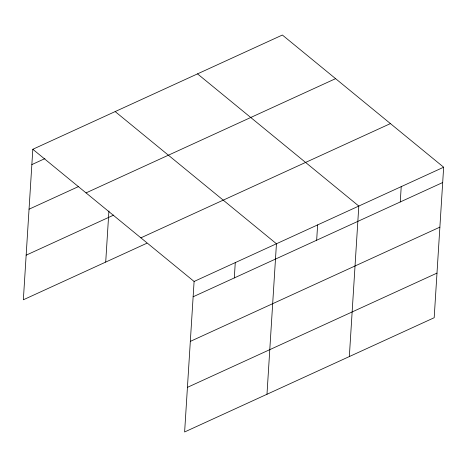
<?xml version="1.0" encoding="UTF-8"?>
<svg xmlns="http://www.w3.org/2000/svg" width="467" height="467" viewBox="0 0 467 467"><rect width="100%" height="100%" fill="white"/><g stroke="black" fill="none" stroke-linecap="round" stroke-linejoin="round"><path stroke-width="0.7" d="M32.818 149.277L194.097 281.461L184.623 431.969L434.182 317.723L443.65 167.215L282.377 35.031L32.818 149.277L23.35 299.785L146.877 243.231M105.705 262.08L108.916 211.008M234.306 277.929L235.269 262.612M266.978 394.271L276.446 243.762L115.174 111.578M316.661 240.225L317.624 224.913M349.334 356.566L358.802 206.058L197.523 73.874M400.26 201.954L401.223 186.637M31.855 164.594L44.925 158.605M29.047 209.204L78.725 186.467M86.039 192.9L335.598 78.649M26.158 255.169L113.738 215.077M140.876 237.843L390.43 123.592M194.097 281.461L443.65 167.215M193.134 296.779L442.687 182.533M190.326 341.389L439.879 227.143M187.43 387.359L436.989 273.107"/></g></svg>
